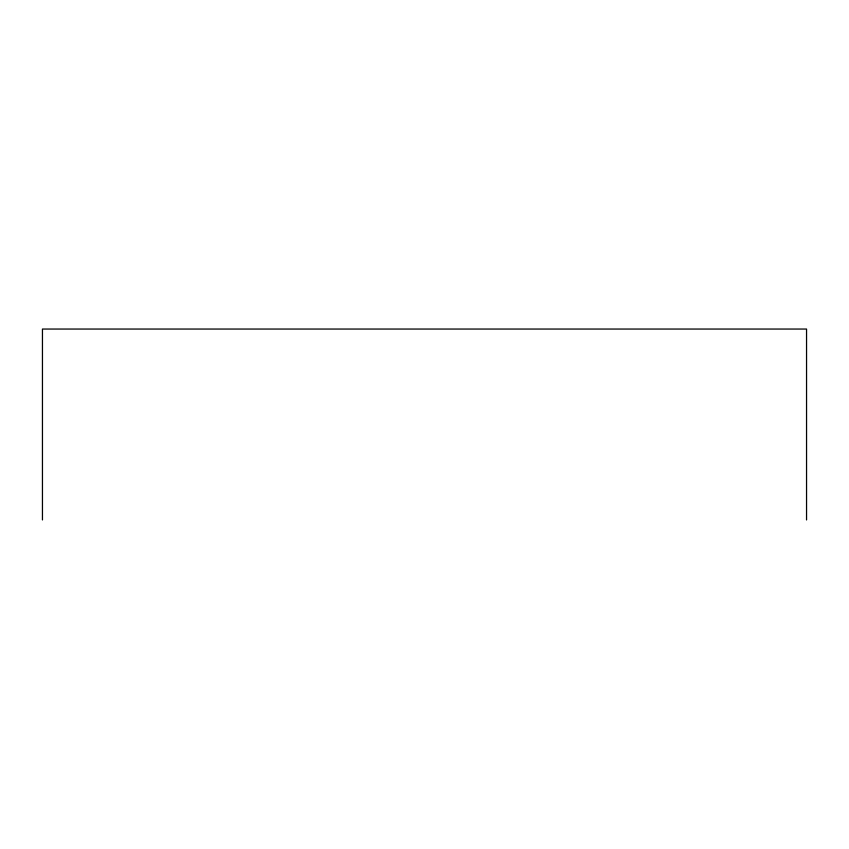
<?xml version="1.0" encoding="UTF-8"?>
<svg xmlns="http://www.w3.org/2000/svg" width="849" height="849" viewBox="0 0 849 849"><rect width="100%" height="100%" fill="white"/><g stroke="black" fill="none" stroke-linecap="round" stroke-linejoin="round"><path stroke-width="1.27" d="M806.55 519.949L806.55 329.051L42.45 329.051L42.45 519.949"/></g></svg>
